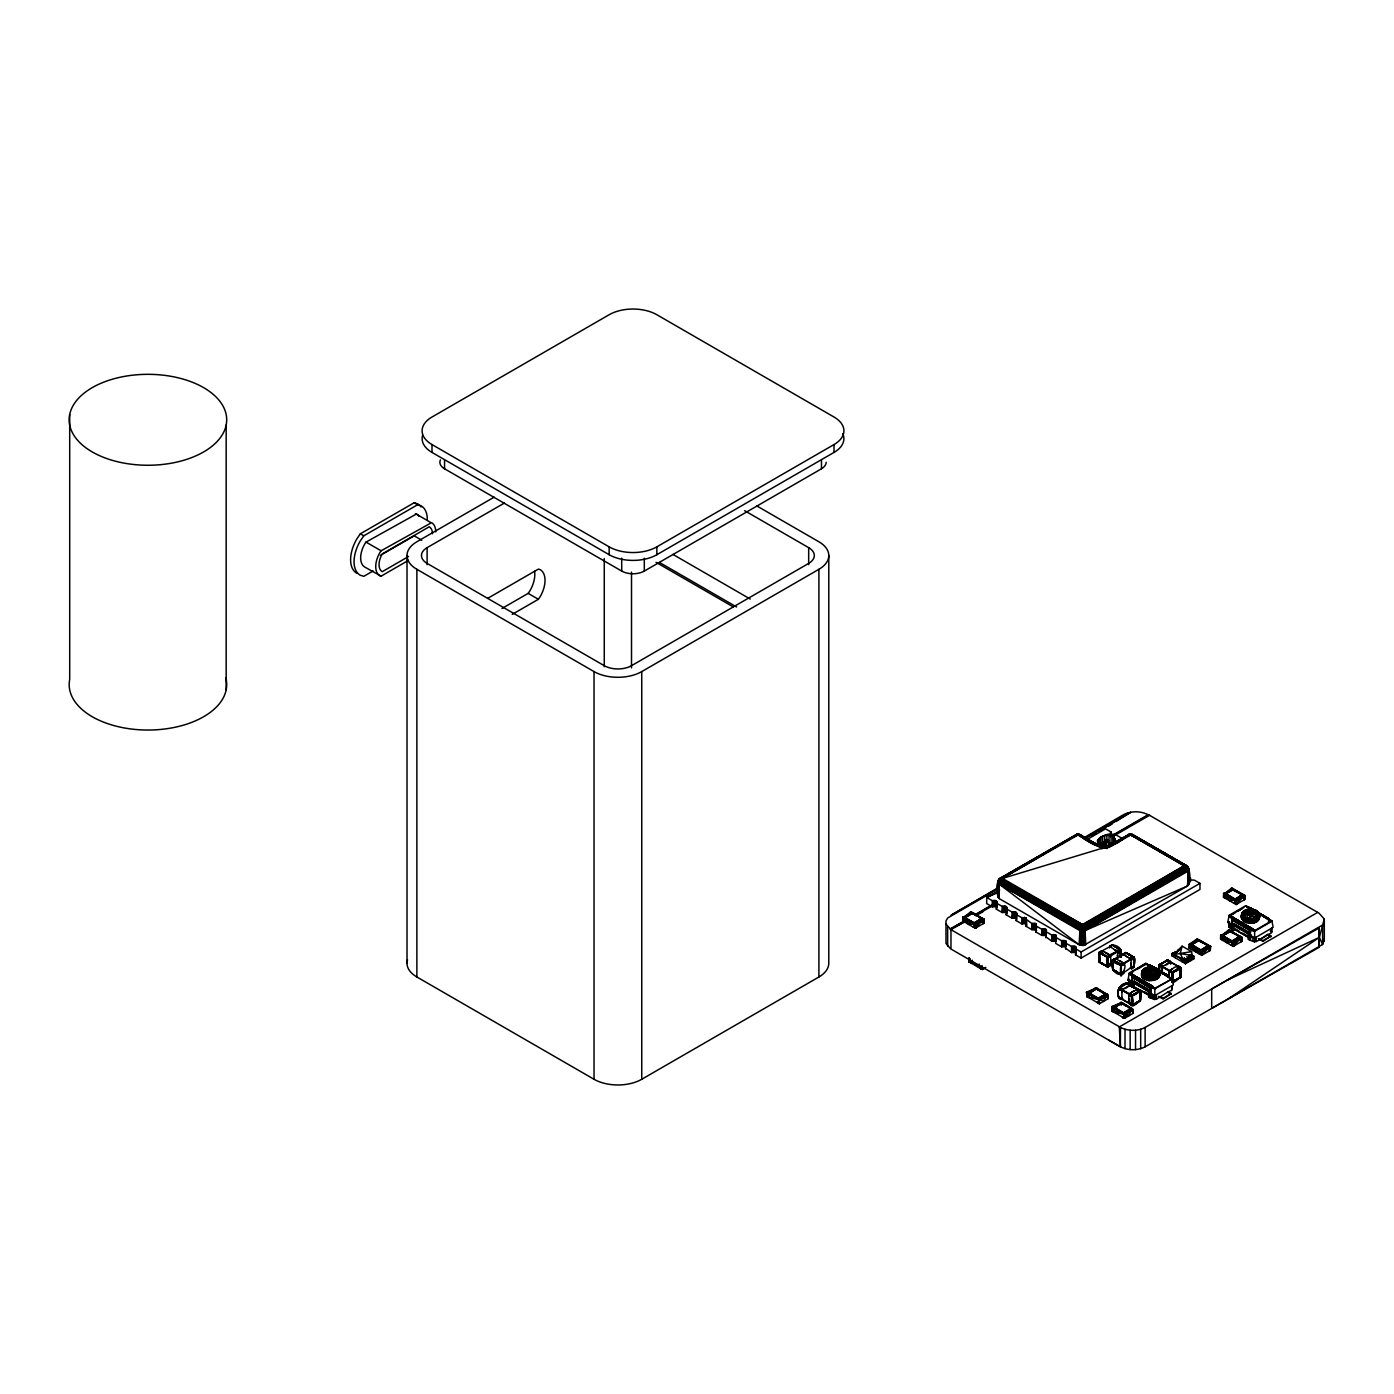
<?xml version="1.0" encoding="UTF-8"?>
<svg xmlns="http://www.w3.org/2000/svg" width="1394" height="1394" viewBox="0 0 1394 1394"><rect width="100%" height="100%" fill="white"/><g stroke="black" fill="none" stroke-linecap="round" stroke-linejoin="round"><path stroke-width="1.5" d="M969.37 957.905L969.3 961.79L971.862 963.428C968.464 961.459 968.342 961.146 971.862 963.446C974.807 959.996 966.774 965.572 969.37 958.236C964.369 961.93 991.43 973.57 979.581 967.819L979.18 964.021L979.285 965.293M982.038 965.519L982.125 969.388L985.663 967.541L982.178 969.388L979.355 966.669L982.265 969.405L979.477 966.6M999.237 898.607L997.93 881.496L1000.212 879.109L1108.317 846.385L1129.785 834.222L1185.196 865.622L1187.897 870.152L1188.629 884.824C1186.642 879.823 1193.02 865.326 1184.116 865.831L1130.081 834.448L1108.282 846.855L1104.187 847.203L1100.72 846.541L1078.085 834.1L1000.212 879.109L1081.117 926.174L1082.424 928.77L1083.643 945.446L1187.427 886.026C1190.824 881.06 1190.755 870.901 1186.852 865.866L1132.503 834.483L1128.809 834.466L1105.39 847.482L1101.155 846.994L1079.67 834.483L1076.743 834.239L999.149 879.022L998.017 897.405C999.846 892.857 993.434 877.837 1002.53 878.412L1082.424 924.536L1083.486 926.226L1083.643 945.446L1079.13 944.731L999.237 898.607C995.769 893.868 996.24 883.256 999.777 878.464L1077.353 834.152L1103.02 847.482L1107.324 846.942L1124.331 837.62M1110.635 964.021L1107.638 966.774L1099.396 962.034L1099.343 952.363L1102.009 951.109L1099.413 952.259L1099.396 961.999L1107.725 966.722L1110.408 965.171L1107.638 966.756L1099.448 962.087L1107.446 966.687L1110.408 965.171L1110.513 963.951L1107.725 966.739L1110.321 965.31L1107.498 966.739L1099.396 961.999L1099.291 952.503L1102.062 951.823L1101.852 950.83L1099.308 952.572L1103.212 951.144L1099.291 952.503L1107.568 957.329L1110.286 955.726L1102.096 950.778L1099.308 952.572L1099.396 962.034L1107.638 966.774L1110.408 965.171L1110.844 960.135L1110.948 961.442M1099.343 952.363L1099.465 961.999L1107.725 966.722L1099.396 962.034L1099.291 952.503L1107.812 956.929L1107.725 966.722L1107.516 957.051L1099.43 952.329L1109.972 946.613L1115.549 950.238L1114.381 949.697M1123.93 971.688L1120.915 974.476L1112.813 969.771L1112.83 959.996L1115.514 958.514L1123.721 963.463L1134.036 957.399L1133.914 967.192L1133.967 957.329L1125.864 952.642L1123.094 954.054L1122.884 955.43L1125.864 952.642L1134.036 957.486L1123.756 963.742C1129.053 966.634 1114.799 985.244 1124.244 970.468M1122.065 999.132C1111.785 997.337 1122.466 977.455 1130.133 984.966C1132.451 983.99 1117.692 993.504 1129.889 984.791C1130.499 981.254 1113.231 985.227 1119.121 997.877C1121.142 999.167 1123.669 999.69 1121.734 998.94C1123.024 994.532 1120.027 1001.031 1122.919 998.818M1119.155 997.912C1114.137 991.465 1123.547 979.424 1129.959 984.861M1120.671 957.347L1120.619 949.663L1120.671 957.295L1120.619 949.663L1120.671 957.225L1120.689 949.837L1112.412 944.888L1120.549 949.593L1120.619 957.086L1120.671 949.767L1118.093 951.144L1117.727 953.879L1117.918 951.231L1116.768 950.725L1120.671 949.906L1120.671 957.208L1120.619 949.959L1107.951 957.382L1099.361 952.451L1107.707 956.964L1118.04 951.161L1117.918 952.572L1120.549 950.046L1118.127 951.44M1121.943 997.215L1121.856 989.635L1129.68 993.922L1131.039 992.563L1129.262 994.358L1131.963 995.682L1140.275 991.012L1140.327 1000.474L1140.257 990.751L1140.257 1000.526L1140.379 990.925L1136.476 989.635L1140.17 990.716L1140.379 1000.369L1132.137 1005.248L1132.085 995.438L1140.205 990.698L1140.397 1000.3L1140.205 990.698L1137.591 989.27L1131.98 992.04L1134.089 990.82M1133.67 988.294L1134.298 981.115L1134.298 984.129L1129.767 980.487L1129.105 984.687L1140.205 990.698L1131.998 995.264L1129.523 993.905L1129.035 995.264C1137.086 999.167 1143.533 980.243 1140.257 1000.543C1123.982 1014.78 1138.41 996.937 1129.523 993.905L1130.203 993.26L1131.998 995.264L1132.137 1005.248L1140.257 1000.543L1140.379 990.925M1170.193 961.529L1167.458 960.152L1159.372 964.84L1163.171 965.833L1161.986 966.617L1169.601 971.252L1169.113 973.117L1169.775 970.677L1174.34 967.436L1177.843 966.025L1180.37 967.419L1180.579 977.194L1180.561 967.575L1170.089 961.79L1170.472 962.94L1167.597 960.117L1159.303 964.944L1159.494 976.096L1156.933 979.268L1148.36 980.592L1142.087 976.967L1141.913 971.635L1145.432 968.116L1150.364 967.07L1156.271 968.29L1159.303 971.339L1159.494 976.096L1159.372 964.84L1167.562 960.117L1170.333 961.633L1170.664 964.247M1162.195 966.321L1172.267 972.019L1172.371 981.881L1172.528 972.629L1169.636 970.956L1172.11 972.298L1172.058 981.968L1180.579 977.229L1180.648 967.75L1176.728 966.547L1178.035 966.042L1180.579 967.575L1180.579 977.229L1180.509 967.541L1180.509 977.299L1171.918 981.794L1172.023 972.402L1180.178 967.453L1172.145 972.594L1172.337 982.003L1180.579 977.142L1172.302 982.003L1171.988 972.646L1169.531 971.13L1172.528 972.629L1180.579 967.976L1171.988 972.646L1169.305 972.019L1169.531 971.13C1179.498 972.681 1164.06 991.639 1180.631 976.985M1113.231 835.372L1148.778 814.863L1318.933 913.105L1324.3 919.029L1322.627 925.111L1322.627 944.47L1145.119 1046.824C1137.521 1050.71 1128.077 1050.675 1120.48 1046.772L1119.277 1026.96C1127.223 1031.072 1137.086 1031.647 1145.119 1027.448L1322.749 924.902L1319.334 937.413L1319.16 947.31L1211.682 1008.385L1211.682 989.026L1319.16 927.934L1319.334 937.413L1322.627 944.47L1324.3 938.406M973.221 963.132L969.37 961.93L969.335 957.992L969.492 962.087L973.221 962.975M1188.385 874.439L1188.559 868.201L1186.05 865.569L1131.945 834.326L1108.91 847.325L1104.083 847.413L1100.162 846.385L1079.13 834.326L1001.45 878.847L1082.005 925.337L1081.221 945.446L1079.897 929.571L1082.424 924.536L1184.116 865.831L1186.852 865.866L1131.945 834.326L1128.809 834.466C1107.063 851.56 1099.901 850.323 1077.545 834.431L1000.212 879.109L998.679 883.726L998.487 898.05L998.087 882.175L1000.404 878.29L997.93 881.496M1107.934 966.617L1107.794 957.329L1099.308 952.433L1099.343 961.93L1107.725 966.739M1113.179 969.858L1112.726 960.187L1116.629 958.898L1112.708 960.257L1112.726 969.614L1120.968 974.493L1123.738 973.064L1120.863 974.441L1112.778 969.666L1121.246 974.493L1121.351 965.014L1123.825 963.62L1122.902 962.522C1119.312 964.526 1119.556 979.564 1124.052 971.775M1128.966 957.974L1130.186 958.323C1139.839 953.026 1132.538 971.357 1131.301 968.603L1134.089 966.809L1133.967 957.364L1125.864 952.642L1123.094 954.054L1123.912 954.855L1125.864 952.642L1134.089 957.504L1131.248 958.898L1125.69 956.075L1127.798 957.295M1200.042 950.586L1208.633 945.324L1199.398 940.305L1190.807 945.254L1199.398 939.922L1208.633 945.324L1200.042 950.586L1190.807 945.254M1231.494 941.63L1240.085 936.367L1231.494 941.63L1222.259 935.984L1231.494 941.107M1233.359 930.617L1234.004 923.438L1234.004 926.452L1232.104 925.755L1233.638 930.46L1232.087 929.571L1231.808 916.799L1231.704 929.659L1233.638 930.46L1233.638 926.661L1231.808 925.947L1231.704 929.659L1228.898 927.062L1229.56 922.863L1228.898 927.062M1234.439 899.757L1243.012 894.495L1234.439 899.757L1225.187 894.112L1234.439 899.217M1104.536 845.775C1102.044 842.307 1107.01 837.01 1109.171 841.331L1109.188 846.263L1109.171 841.331C1107.394 837.829 1102.34 841.244 1104.588 844.886M1128.879 999.864L1128.844 998.627L1129.279 1003.697L1131.911 1005.248L1140.257 1000.491L1131.963 1005.266L1132.259 995.752L1140.327 991.221M1133.636 981.498L1148.639 990.158L1148.656 996.954L1150.486 997.686L1150.764 993.626M1232.174 917.095L1232.54 918.489L1232.174 917.095L1250.749 928.77L1249.965 930.112L1231.826 919.552L1232.104 918.559L1250.679 928.979L1250.279 935.479L1254.617 938.11L1273.123 927.306L1272.008 921.207L1254.617 931.244L1232.313 917.374L1232.139 918.507L1232.069 917.008L1252.596 928.805L1254.617 931.244L1254.617 941.908L1255.28 937.726M1259.305 914.987C1261.64 929.153 1232.732 922.863 1243.709 911.38C1249.216 907.233 1261.675 909.602 1259.287 918.472C1261.465 908.836 1246.358 906.536 1241.949 913.401L1241.618 917.583C1239.58 906.71 1261.448 906.692 1259.287 917.583C1260.838 908.348 1245.888 907.285 1241.949 913.401M1143.916 968.987L1142.087 974.319L1142.156 971.026C1147.854 965.188 1139.246 972.35 1141.825 976.096L1144.387 972.019C1143.219 964.718 1156.497 966.112 1158.954 970.904C1159.703 976.811 1151.008 977.699 1146.826 976.375C1131.562 968.743 1162.701 961.058 1159.494 975.208L1159.198 971.113L1157.02 968.725M1155.487 995.333L1154.824 999.533L1154.824 988.851L1151.217 986.708L1150.486 993.086L1154.824 995.595L1173.33 984.913L1172.215 978.815L1145.868 963.359L1129.367 972.89L1155.452 988.712L1129.367 972.89M1170.141 961.546L1169.444 962.209L1167.632 960.205L1159.32 965.014L1167.649 960.135L1170.141 961.546C1157.944 969.3 1175.491 961.86 1167.649 960.135L1159.407 964.805L1159.285 972.454L1159.303 964.944L1167.458 960.152L1159.268 965.014L1159.25 972.524L1159.338 964.927L1163.171 965.833C1160.853 965.24 1162.474 969.527 1161.986 966.617M1241.618 918.472C1238.987 899.74 1274.464 915.161 1250.749 919.273C1247.456 919.639 1240.486 917.409 1242.49 913.244C1243.709 906.658 1268.976 912.565 1249.076 909.777L1248.153 913.087L1241.88 916.712L1242.437 912.6L1241.88 916.712M1243.709 911.38L1244.18 914.412L1244.65 910.944M1252.474 915.788L1252.492 912.774L1258.102 916.015M1109.136 845.478L1109.171 841.331L1107.167 840.181M1123.825 972.925C1122.013 971.461 1124.993 974.598 1121.037 974.476C1113.022 975.242 1107.568 961.668 1115.322 958.549L1116.629 959.055M1254.617 941.908L1250.122 940.305C1251.498 939.016 1247.369 927.324 1251.69 929.519L1251.342 930.321L1232.279 917.304L1255.245 931.087L1229.159 915.266L1251.934 929.275L1232.191 917.461M1107.446 957.155L1107.672 966.634L1107.428 957.382L1099.413 952.52L1107.516 957.051L1110.408 955.866L1107.934 957.26L1099.43 952.329L1107.934 957.26L1110.635 956.772L1109.485 954.768C1104.414 957.033 1107.986 972.437 1108.631 963.829M1123.599 972.838L1121.055 974.511L1112.813 969.771L1112.708 960.257L1120.846 965.031L1121.055 974.511L1131.196 967.488L1134.089 966.948L1134.019 957.504L1125.672 952.625L1112.848 960.083L1112.813 969.736L1120.968 974.493L1120.985 964.7L1133.967 957.364L1125.69 952.625L1134.019 957.504L1131.336 960.327L1131.51 958.88L1130.186 958.48L1131.545 959.177L1134.036 957.713L1134.036 966.652M1036.544 930.251L1031.909 929.676L1025.967 926.243L1026.176 917.984L1022.011 917.862L1016.069 914.429L1016.278 912.251L1012.114 912.146L1006.154 908.714L1006.363 906.536L1002.199 906.431L996.257 902.998L996.466 900.82L992.301 900.698L986.691 897.457L986.691 903.573L992.301 906.814L996.048 906.675L997.076 907.773L996.257 909.097L1002.199 912.53L1005.945 912.408L1006.973 913.924L1006.154 914.812L1012.114 918.245L1015.86 918.123L1016.888 919.221L1016.069 920.528L1022.011 923.961L1024.433 923.49L1026.803 924.936M1132.294 987.196L1132.764 983.275L1132.764 987.091M1233.341 926.836L1231.808 925.947L1232.47 924.797L1227.783 922.479L1228.898 916.381L1251.673 930.268L1232.209 917.844M1268.453 921.295L1269.098 919.064L1250.627 907.982L1250.244 908.905L1261.134 915.178L1250.279 909.045L1250.174 907.773L1272.008 921.207L1245.678 905.734L1229.159 915.266M1058.499 845.269L1073.415 836.627L999.149 879.022L998.087 880.799L997.86 896.708L998.766 879.806L1054.753 847.43M1169.235 973.047C1169.322 977.002 1167.58 978.152 1172.215 978.815L1154.824 988.851L1152.28 986.203L1132.015 974.406L1129.105 974.005L1127.99 980.104L1132.66 982.421M1104.64 845.914L1104.71 841L1106.836 839.78L1108.788 840.721L1109.136 845.949M1104.64 846.175L1104.867 840.791L1105.459 845.757M1104.78 845.304L1104.71 842.028L1106.017 841.122L1109.014 842.011L1108.944 845.304L1109.171 841.331L1105.041 841.314L1106.836 839.658L1108.108 839.972L1108.509 842.446L1105.982 842.743L1104.553 841.523M1172.215 978.815L1146.06 964.212L1136.877 969.51M1143.882 969.231L1142.853 973.204L1149.841 977.246L1156.846 975.783L1159.477 971.966L1159.233 974.319L1157.996 969.579C1153.988 966.512 1142.644 965.415 1143.394 972.716L1143.324 969.492M1257.022 911.258L1259.026 916.712L1259.27 914.359L1257.98 917.165L1254.914 918.942L1245.539 918.785C1242.002 914.603 1241.27 909.968 1241.88 919.36L1242.49 913.244M998.679 883.726L1079.88 930.652L1079.13 944.731L998.679 883.726L1079.897 929.571L1085.107 930.53L1187.427 886.026L1188.716 868.88L1187.461 866.388L1131.039 834.152L1187.461 866.388L1187.305 867.434L1083.277 927.498L1080.577 927.254L999.812 880.555L1000.596 879.649L1083.486 926.226L1085.107 930.53L1084.759 945.167L1083.643 930.164L1082.424 928.77L998.087 882.175M1145.432 968.116L1143.672 969.318L1144.387 972.019L1148.36 970.694L1149.283 967.401L1151.479 967.192L1157.229 968.882L1158.553 970.119L1157.926 972.716L1151.427 970.538L1151.444 967.087L1143.132 969.649M1257.789 911.972L1257.719 915.091L1251.237 912.931L1251.307 909.742L1253.624 909.899M1110.408 836.069L1111.157 832.079L1105.547 828.838L1086.971 839.571M1152.96 967.279L1169.322 976.88L1149.248 965.153L1169.008 977.455L1148.883 965.031L1169.287 976.619L1169.235 977.891L1169.096 975.382M1250.627 936.054L1248.989 935.095L1248.989 932.098L1250.122 940.305L1248.362 939.277L1250.627 935.287L1250.279 940.079L1248.362 939.277L1248.327 932.481L1233.341 923.821M1104.571 846.175L1104.71 841L1106.836 839.658L1105.233 842.464M1248.832 907.477L1272.008 921.207L1245.678 905.734M1163.049 973.726C1158.309 968.952 1158.065 974.336 1158.693 977.821C1160.087 970.66 1146.129 974.842 1148.36 980.592C1149.667 976.131 1143.934 973.726 1145.572 979.843L1144.944 975.208L1143.394 978.588L1141.843 972.942L1143.167 970.032L1142.627 973.482L1142.522 970.416M1133.217 971.635L1129.105 974.005L1132.451 974.842L1132.747 976.114L1154.824 988.851L1152.803 986.412L1132.015 974.406L1131.893 987.283L1131.893 983.467L1129.105 980.871M1117.448 956.319L1117.483 955.082L1117.727 958.724M1131.144 966.478C1129.367 957.748 1133.496 969.945 1130.186 968.081M1151.479 986.743L1129.105 974.005L1132.451 974.842L1152.036 986.847L1132.364 974.702L1151.531 986.551M982.875 918.524L983.171 919.726L975.277 928.247L974.946 923.089L963.359 917.182L962.731 920.998L975.277 928.247L983.85 923.281L984.181 919.291L971.095 913.07L963.359 917.182L965.031 922.34L963.724 917.374L970.973 911.659L972.298 912.425L971.095 913.07M1128.704 998.696C1129.018 985.384 1137.295 1010.406 1129.558 1003.593C1132.033 1005.928 1136.598 1003.889 1140.135 1000.491C1137.26 1003.802 1128.931 1007.932 1128.861 1001.206M1209.295 945.637L1209.609 946.84L1201.698 955.36L1201.367 950.203L1190.807 944.104L1189.779 944.296L1189.152 948.112L1201.698 955.36L1210.288 950.394L1210.619 946.404L1199.38 941.159M1240.747 936.681L1241.061 937.883L1233.15 946.404L1232.819 941.246L1221.231 935.339L1220.604 939.155L1233.15 946.404L1241.74 941.438L1242.071 937.448L1228.985 931.227L1221.231 935.339L1222.921 940.497L1221.597 935.531L1228.863 929.815L1230.17 930.582L1228.985 931.227M1243.675 894.791L1243.988 895.994L1236.077 904.514L1235.746 899.374L1225.187 893.275L1224.159 893.467L1223.531 897.283L1236.077 904.514L1244.668 899.566L1244.999 895.558L1233.76 890.33M999.341 879.022L999.184 881.566L1080.158 928.421L1081.274 930.181L1082.424 945.533L1082.458 930.268L1080.577 927.254L999.184 881.566L998.487 880.311L999.777 878.464M1026.629 919.587L1031.909 923.577L1036.091 923.699L1035.881 925.86L1041.823 929.293L1045.988 929.415L1046.092 935.583L1041.823 935.391L1035.881 931.976L1036.456 927.411M1123.721 963.655C1123.146 967.558 1106.836 959.821 1115.479 959.56C1106.749 959.49 1122.17 964.683 1124.052 964.526C1120.288 967.122 1107.498 959.839 1115.653 958.724M1024.433 923.49L1024.642 917.391L1022.987 923.577L1022.83 917.513L1022.011 923.961L1022.011 917.862M1131.336 960.327L1131.37 959.107M1251.324 930.268L1251.22 929.38M1125.306 988.032L1121.612 989.566L1122.083 992.301M1249.843 929.223L1250.488 928.177M1159.233 976.967L1159.076 972.751L1159.233 976.967L1159.407 973.256L1153.483 976.253L1147.489 976.183L1146.914 980.296L1147.645 977.264L1144.944 975.208L1153.134 977.351L1158.797 974.476M1259.096 915.388L1257.946 916.05L1259.026 919.36L1258.869 915.126L1253.276 918.646L1244.093 917.635L1243.187 920.964C1243.065 913.384 1239.493 914.203 1244.598 918.681L1245.365 922.236C1243.692 914.203 1251.969 923.229 1255.889 918.873C1262.058 915.318 1255.489 915.318 1257.719 920.964L1257.231 916.834M1151.13 986.847L1154.824 988.851L1152.629 986.325L1132.015 974.406L1151.653 986.15L1132.276 974.615L1129.105 974.005M1157.996 969.579C1161.62 972.489 1155.574 974.441 1157.926 978.588L1158.275 975.051L1155.295 975.713L1154.406 980.296L1153.134 977.351L1142.853 973.204L1142.087 976.967L1142.366 973.082L1142.627 977.821L1142.488 970.625L1141.825 975.208L1141.808 972.298L1142.697 970.869M1249.982 907.721L1269.115 919.273L1246.288 906.344L1269.063 918.907L1250.749 908.121L1250.157 908.783L1250.749 908.121M1272.008 921.207L1248.676 907.424M972.193 962.4L982.125 969.388L985.541 967.541M1097.74 1001.676L1097.078 1002.443L1099.396 1003.767L1099.064 998.627L1087.529 992.476L1086.85 996.536L1089.812 997.477M1129.942 984.774C1122.135 978.745 1112.395 995.734 1121.612 999.324C1116.245 995.194 1121.334 1000.718 1121.891 998.243M1255.088 918.106L1255.541 922.236L1255.088 918.106L1258.085 917.444L1258.503 920.197C1260.524 915.231 1250.819 917.879 1252.753 922.985C1254.269 917.705 1243.535 916.59 1246.706 922.671L1247.281 918.559M1026.664 920.598L1026.42 924.292L1026.176 917.984L1025.775 923.839L1024.642 917.391M1251.829 919.587L1250.749 919.273L1249.686 923.142L1249.251 918.873M1056.077 941.055L1055.694 937.308L1055.694 943.407L1061.636 946.84L1065.399 946.718L1065.8 940.845L1061.636 940.741L1055.694 937.308L1055.903 935.13L1051.721 935.025L1045.779 931.593L1046.598 930.199M1146.147 975.748L1155.905 975.87L1155.748 979.843L1155.156 976.863L1151.496 976.532L1149.893 980.749L1149.893 976.88M984.181 919.291L974.946 923.089L974.72 926.243L972.96 926.905L984.181 919.291L982.596 922.95L983.85 923.281L983.85 919.482L971.635 912.809M1055.903 935.13L1056.129 941.455M1154.824 999.533L1150.329 997.912L1151.148 986.272L1132.538 975.19L1151.043 986.325M1150.207 966.269L1150.433 965.397L1168.834 976.061L1168.817 977.281L1168.956 976.061L1169.322 977.647M1210.619 946.404L1201.367 950.203L1201.158 953.357L1199.398 954.019L1210.619 946.404L1209.034 950.063L1210.288 950.394L1210.288 946.596C1205.13 943.947 1198.248 941.246 1197.411 938.772L1189.152 944.296L1189.152 948.112L1192.131 948.687M1242.071 937.448L1232.819 941.246L1232.592 944.4L1230.832 945.062L1242.071 937.448L1240.486 941.107M1235.746 899.374L1235.537 902.51L1233.777 903.19L1244.999 895.558L1235.101 899.757L1235.537 902.51L1235.101 899.757L1236.217 900.228L1243.988 895.994L1244.668 899.566L1244.668 895.75L1232.122 888.501M1144.387 972.019L1145.293 968.22L1146.304 967.767L1146.914 971.008L1147.262 967.488L1149.823 967.175M1258.869 915.126L1257.423 911.798C1255.524 910.108 1243.117 906.849 1246.706 913.384L1247.055 909.864M1251.516 928.526L1249.965 930.321L1231.895 919.238L1250.017 929.903L1250.679 928.979L1232.157 918.437L1254.617 931.244L1252.352 928.683L1231.808 916.799L1251.864 928.561L1250.209 929.345L1231.895 919.238M1109.467 947.693L1112.412 944.888L1120.619 949.75L1109.485 954.925M1118.093 951.144L1120.445 949.523L1112.098 944.905L1120.602 949.663L1118.127 951.3L1120.567 949.854M1122.884 955.43L1125.672 952.625L1134.036 957.399L1131.545 959.037L1133.967 957.8M1142.087 976.967L1142.156 971.845L1144.805 976.288L1144.387 979.268L1142.662 973.674M1112.185 945.01L1109.641 946.805L1112.255 944.871L1120.602 949.75L1112.307 944.888L1109.729 946.369L1110.495 947.101L1109.746 946.282L1112.255 944.871L1109.328 947.624L1112.342 944.905L1120.428 949.645M1252.213 930.634L1252.648 929.972M1178.087 951.318L1177.564 950.412L1180.439 948.756L1178.157 951.213M1132.329 982.613L1132.66 978.727M1149.301 967.14L1149.893 970.538L1151.427 970.538L1152.489 967.192L1150.399 967.349L1149.893 970.538L1148.36 970.694L1148.255 967.279L1147.157 967.75M1117.622 955.151L1117.605 953.792M1121.717 989.967L1129.349 994.48L1128.983 996.274M1131.039 962.905L1131.196 960.239M1110.861 835.372L1111.157 832.079L1111.07 843.701L1112.813 844.468L1112.813 836.853C1108.16 832.654 1093.245 837.446 1100.929 843.718C1105.564 847.9 1120.48 843.126 1112.813 836.853M1154.406 971.008L1153.674 967.645L1155.574 968.046L1154.406 971.008L1154.633 967.715L1152.594 967.453L1152.96 970.694L1153.622 967.471L1151.496 967.366M1190.093 881.113L1190.389 877.837L1190.18 879.997L1194.362 880.119L1199.973 883.36L1199.973 889.459L1081.117 958.079L1075.506 954.838L1075.698 946.561L1071.533 946.456L1065.591 943.024L1065.8 940.845M1254.495 910.282L1255.436 910.613L1254.199 913.384L1254.495 910.282L1253.415 909.846L1251.237 912.931L1248.153 913.087C1245.487 905.176 1261.831 911.101 1258.503 915.875L1258.799 913.105L1259.026 916.712M969.318 958.114L969.318 961.843L969.353 958.166L969.3 961.79L972.367 963.289M972.263 961.372L972.367 960.239M1162.213 973.988L1161.794 966.669L1159.268 965.153L1159.25 972.507L1159.268 965.014L1172.11 972.298L1180.579 967.663L1172.511 972.524M1143.394 978.588L1143.097 974.232L1146.635 977.002M1243.187 920.964L1242.315 914.412M1252.596 928.805L1250.906 928.909M1152.629 986.325L1132.015 974.406M1232.523 918.21L1254.617 931.244L1252.248 928.648L1252.317 930.687M1243.117 911.885L1242.42 915.875L1242.333 912.809M1231.808 916.799L1251.951 929.066M1121.804 999.359C1111.419 995.281 1123.93 979.058 1129.889 984.791C1122.135 978.414 1112.499 996.1 1121.612 999.324C1111.715 995.699 1123.25 978.187 1129.715 985.105M1249.599 908.174L1268.575 918.541L1268.732 919.779L1249.529 907.633L1269.115 920.04M1137.661 989.688L1140.327 990.907L1132.259 995.752L1129.384 994.201L1132.224 995.647L1140.327 990.907L1132.189 995.525L1129.454 994.096L1132.085 995.438M1158.623 972.838L1158.884 970.503L1154.685 967.906M1259.026 919.36L1258.451 912.687M1268.801 919.831L1268.61 918.768M1168.921 976.985L1150.904 965.659L1150.311 966.373L1150.433 965.397L1150.311 966.373L1150.904 965.659L1168.991 976.079L1168.817 977.281M1142.522 972.036L1142.435 973.936M1250.191 909.724L1249.686 912.931C1247.107 908.418 1251.725 908.522 1251.237 912.931M1132.451 975.103L1151.653 986.15L1132.015 975.173M1131.736 995.891C1129.436 1017.916 1136.162 995.508 1129.349 994.48M1099.43 961.581L1099.308 952.572M1122.902 972.437L1121.09 974.423L1112.813 969.771L1112.795 960.187L1115.479 958.758L1112.778 960.187L1121.212 965.084L1123.825 963.62L1124.052 964.526M1132.782 976.48L1132.015 977.229L1150.172 987.945L1132.12 976.758L1132.468 975.713L1150.66 986.621L1132.486 975.661L1154.824 988.851L1132.486 975.661M1112.848 969.335L1121.142 974.476L1121.124 964.7L1112.952 960.03L1115.775 958.741M1180.422 977.333L1171.918 981.794M1186.782 956.702L1188.402 958.079L1187.984 960.675L1185.458 963.672L1183.68 960.396L1185.458 963.672L1189.065 960.239L1189.483 957.835L1193.856 956.476L1193.856 958.828L1185.458 963.672L1172.04 955.936L1172.04 953.601L1177.146 952.119M1231.86 919.413L1249.965 930.112L1231.808 919.848M1131.301 968.603L1134.089 966.809L1131.144 968.412M1075.558 834.884L1076.586 835.459L1075.297 835.546L1077.353 834.152M1121.142 1004.726L1121.578 1002.478L1121.142 1004.726L1121.578 1002.478L1112.673 1006.991L1111.994 1011.051L1118.145 1013.455M1156.096 976.497L1156.933 979.268L1157.647 975.608L1155.905 975.87M1255.889 918.873L1256.726 921.661L1257.44 917.984L1255.698 918.245M1122.745 955.36L1125.725 952.642L1133.862 957.277M1187.793 961.546L1188.211 958.236L1193.856 956.476L1190.493 954.559L1193.856 956.476L1188.402 958.079L1187.793 961.546L1188.455 958.096L1189.065 960.239L1193.856 958.828C1189.64 956.075 1186.642 965.153 1188.176 959.664L1185.458 961.337L1185.458 963.672L1180.16 953.583L1182.129 946.16L1191.591 951.614L1192.166 955.5L1183.767 960.344M1106.853 848.615L1107.76 846.524L1108.91 847.325L1129.576 834.239C1107.341 851.595 1100.772 850.81 1078.242 834.396L1076.743 834.239M1172.302 982.003L1180.509 977.281M963.724 920.127L964.369 916.991L975.417 923.961L975.939 927.864L973.622 926.522L975.939 927.864M1192.131 949.07L1190.145 947.24L1190.807 944.104L1201.837 951.074L1202.36 954.977L1193.717 949.593M1234.439 902.807L1236.739 904.131L1236.217 900.228L1225.187 893.275L1223.531 893.467L1223.531 897.283L1226.511 898.224L1224.524 896.394L1225.187 893.275L1231.791 887.943L1233.115 888.692M1221.597 938.284L1222.259 935.147L1233.289 942.117L1233.812 946.021L1231.494 944.679L1233.812 946.021M972.071 962.47L969.422 962.034L969.422 958.27M1252.945 919.744L1254.199 922.671L1254.948 919.238L1251.289 918.907M1125.829 952.747L1123.059 954.541L1125.969 952.851M1097.531 840.286C1120.689 819.254 1120.689 861.3 1097.531 840.286L1097.531 846.001M1084.271 927.202L1186.259 866.963L1130.639 834.936M1112.987 969.754L1121.09 974.423L1120.985 965.084L1123.581 963.167L1121.09 964.526L1113.039 959.943L1120.985 965.084L1121.334 974.441M1168.799 976.863L1149.928 965.275L1149.336 965.99M1244.18 914.412C1243.082 908.714 1253.154 907.808 1242.925 912.024M1177.878 967.07L1178.104 966.181C1185.092 967.506 1172.075 974.58 1169.705 970.851M1159.076 972.751L1159.32 965.014L1162.056 966.216L1159.721 964.787M1148.517 965.641L1146.495 963.968L1148.761 964.996M1256.325 910.996L1255.541 913.837L1255.436 910.613L1256.726 914.412L1257.109 911.449L1257.719 915.091L1252.108 911.868M1149.701 966.059L1169.148 976.236L1150.956 965.746L1150.416 966.46L1150.904 965.659M1180.561 967.575L1178.035 966.042L1180.526 967.506L1172.162 972.193M1249.338 908.017L1269.115 919.273L1248.989 907.511M1232.348 918.681L1250.557 929.606M1252.892 940.915L1252.892 937.099L1249.965 936.419L1250.279 935.479M1250.958 929.92L1250.854 928.7M1137.487 990.385L1137.835 989.409L1140.309 990.925L1137.591 989.27L1140.065 990.698L1132.05 995.56L1132.242 1005.161L1129.035 1002.513L1131.771 1005.161C1125.097 1000.561 1135.761 1007.479 1129.541 1003.819L1132.015 1005.231M1177.756 967.14L1178.104 966.181L1180.561 967.68L1172.441 972.298M1146.914 971.008L1148.186 967.541M1246.706 913.384L1247.978 909.916M985.488 967.506L982.265 969.405L979.686 967.593M1119.068 997.407L1121.543 999.202C1116.803 999.167 1116.733 984.094 1121.543 989.914C1113.98 991.169 1125.742 979.86 1129.889 984.791M1162.021 966.495L1159.303 964.944L1167.51 960.257M1150.852 986.464L1150.224 987.527L1132.067 976.933M1097.74 1002.059L1098.071 1003.401L1099.064 998.627M1128.513 1012.811L1124.871 1014.292L1123.564 1013.543L1124.54 1014.484L1123.233 1017.916L1124.54 1018.3L1133.13 1013.351L1133.13 1009.535L1131.475 1008.96L1124.871 1014.292L1123.233 1017.916L1122.24 1016.958L1124.54 1018.3L1124.226 1013.159L1113.649 1007.06L1112.673 1006.991L1111.994 1011.051L1111.663 1006.677L1120.915 1002.861L1131.475 1008.96L1133.13 1013.351M1168.869 976.044L1149.248 965.153L1169.043 976.671M1107.76 846.524L1104.728 848.336L1129.785 834.222L1129.419 835.459L1128.112 835.546L1128.809 834.466M1242.124 916.555L1242.664 915.579L1241.88 919.36M1131.893 995.821L1119.068 988.259L1121.56 989.67M1169.688 970.921L1172.232 968.795M1098.071 1003.401L1099.727 999.777L1106.975 994.061L1107.969 995.002L1107.969 998.818L1099.396 1003.767L1086.85 996.536L1086.518 992.145L1096.416 987.945L1087.529 992.476L1086.85 996.536L1086.85 992.72L1088.487 992.528L1103.351 1001.484L1106.975 994.427L1095.283 988.241L1096.416 987.945M1250.157 908.783L1250.54 907.93L1246.288 906.344L1248.31 907.267M1110.408 965.171L1109.485 964.543L1113.37 963.184L1107.951 966.512L1107.794 957.329L1110.129 955.604M1250.906 929.293L1254.617 931.244M1259.165 914.133L1258.416 915.213M1119.086 988.451L1124.139 988.729M1161.812 966.443L1159.303 964.944L1162.021 967.819M1244.842 918.071L1244.18 921.661L1242.228 916.311M1108.735 841.314L1106.592 839.728L1104.71 841M1142.156 971.026L1143.167 970.032M1167.754 960.257L1177.913 966.443M1149.597 965.223L1168.799 976.358M1150.486 997.686L1155.487 999.149M1250.279 940.079L1250.627 935.287L1232.47 924.797M1169.287 976.619L1150.416 966.46M421.058 506.946A29.553 17.059 -60 0 0 417.73 503.861L414.14 502.764L360.349 533.797L356.707 539.147A29.483 17.024 -60 0 0 356.707 573.195M427.313 519.387A29.553 17.059 -60 0 0 421.197 505.865L417.59 504.75L363.817 535.801L360.157 541.133A29.483 17.024 -60 0 0 360.157 575.182L363.817 576.314L373.087 570.965M418.792 516.059A20.213 11.675 -60 0 0 416.527 513.95L366.03 542.092L364.827 543.834A20.143 11.622 -60 0 0 364.827 567.097L381.102 576.158L408.512 560.336M435.764 531.898A20.213 11.675 -60 0 0 431.582 522.645L381.102 550.787L379.9 552.529A20.143 11.622 -60 0 0 379.9 575.792L381.102 576.158M501.945 608.516L528.169 593.374L529.981 590.725A23.367 13.487 -60 0 0 534.564 571.279M512.173 614.405L538.38 599.281L540.192 596.632A23.367 13.487 -60 0 0 540.192 569.658L538.38 569.101L487.83 598.27M1119.068 997.686L1121.769 998.313M1250.557 936.001L1248.623 935.304L1248.623 939.12M998.017 896.011L998.087 880.799M1096.172 844.694L1102.619 848.022L1106.209 846.977M1172.04 955.936L1174.915 951.945L1177.268 952.119M1250.627 915.074L1252.492 912.774L1252.178 915.945M1132.73 976.689L1150.974 987.057L1132.468 975.713M1250.958 908.783L1269.045 918.838L1250.069 907.738M1106.418 846.001L1105.982 842.743L1108.788 840.721L1107.568 839.815M968.551 914.481L970.973 911.659M1228.166 892.16L1231.791 887.943M1194.989 941.595L1197.411 938.772M1226.441 932.638L1228.863 929.815M964.509 917.688L973.622 923.473L982.212 918.21L973.622 923.473M1113.649 1007.897L1122.24 1002.861L1131.475 1008.28L1122.902 1013.543L1113.649 1007.897L1122.902 1013.229L1131.353 1008.123M965.694 921.957L962.731 920.998L962.731 917.182L964.369 916.991M1120.584 1002.286L1132.137 1008.96L1128.513 1016.017L1113.649 1007.06L1111.994 1007.252L1111.994 1011.051L1124.54 1018.3L1124.54 1014.484M1223.531 893.467L1225.187 893.275M1189.152 944.296L1190.807 944.104M1223.566 940.114L1220.604 939.155L1220.604 935.339L1222.259 935.147M1150.486 966.652L1151.095 965.972L1169.148 976.236L1151.148 966.216M1110.495 946.944C1111.663 941.194 1126.439 950.534 1117.622 951.022M1182.129 946.16L1173.731 954.541L1191.591 951.614M1250.854 908.296L1250.244 908.905L1261.169 915.266M1142.191 972.472L1142.017 973.57M982.178 969.388L979.825 967.976L980.505 967.331M1000.596 879.649L1001.45 878.847L1082.424 924.536M1250.47 928.996L1250.906 929.659M1131.893 995.438L1139.926 990.681M1085.734 944.731L1085.107 930.53L1187.897 870.152L1188.036 868.34L1186.259 866.963L1082.145 926.383L999.254 879.771M1137.835 989.322L1136.476 989.635M1142.244 971.235L1142.087 974.319M1109.014 842.011L1105.843 839.902L1106.871 842.847M1051.721 935.025L1051.721 941.124L1052.557 934.677L1052.697 940.741L1054.003 934.538L1054.143 940.654L1055.101 934.764L1055.485 940.985L1051.721 941.124L1046.371 937.204M1075.506 954.838L1076.325 953.531L1075.279 952.433L1071.533 952.555L1066.183 948.652M1250.279 909.045L1269.045 918.838M1132.677 976.933L1150.172 987.945M1127.676 1014.623L1123.233 1017.916L1122.902 1016.592M1131.039 992.72L1131.98 991.883M1159.163 973.883L1157.996 974.476M1258.956 916.276L1257.789 916.869M1121.856 989.635L1122.919 989.217M1227.609 999.341L1319.334 937.413L1227.609 979.965M1244.197 911.206L1246.009 910.247M1075.297 835.546L1076.76 834.588M1128.112 835.546L1129.593 834.588L1128.391 834.884M1110.147 955.43L1107.864 957.033M1092.216 835.825L1095.876 833.507M1099.552 831.19L1128.896 812.65L1083.992 838.543M1120.358 949.541L1117.918 950.987L1115.549 950.081M1131.336 958.724L1133.775 957.295L1131.039 958.776M1108.735 826.119L1112.395 823.802M1116.071 821.502L1130.743 812.301L1085.909 838.195M1099.744 952.189L1103.212 951.3M1113.179 959.943L1115.339 958.619M1086.85 996.536L1099.605 1000.073L1107.341 995.403L1095.283 988.241L1107.341 995.403L1107.969 998.818M1083.486 926.226L1185.301 866.197L1082.005 925.337M1082.981 925.285L1184.116 865.831M1146.495 969.422L1151.148 972.507M1002.53 878.412L1077.545 834.431L1101.312 847.9L1108.91 847.325M997.982 887.856L951.144 915.161L997.93 888.187M1084.184 837.62L1123.529 814.688C1131.126 810.803 1140.553 810.838 1148.151 814.741L1112.325 835.424M380.335 555.404L414.227 535.836L421.755 540.192M494.156 497.153L416.876 541.778A33.735 19.464 0 0 0 416.876 569.31L416.876 976.985L594.036 1079.27A33.735 19.464 0 0 0 641.745 1079.27L818.905 976.985A33.735 19.464 0 0 0 828.785 963.202L828.785 555.544M408.581 556.485L382.235 571.697A15.404 8.904 -60 0 1 382.235 553.923L429.282 526.758L430.973 528.343A15.508 8.956 -60 0 1 432.454 533.815M427.104 564.692L427.104 547.668L504.384 503.06M432.001 444.564L609.161 546.849A33.735 19.464 0 0 0 656.853 546.849L834.013 444.564A33.735 19.464 0 0 0 834.013 417.015L656.853 314.73A33.735 19.464 0 0 0 609.161 314.73L432.001 417.015A33.735 19.464 0 0 0 432.001 444.564L432.001 452.423L609.161 554.707A33.735 19.464 0 0 0 656.853 554.707L834.013 452.423A33.735 19.464 0 0 0 842.743 433.621M440.417 459.881A15.979 9.218 0 0 0 444.547 468.785L621.707 571.07A15.979 9.218 0 0 0 644.307 571.07L821.467 468.785A15.979 9.218 0 0 0 826.154 462.268M416.876 569.31L594.036 671.594A33.735 19.464 0 0 0 641.745 671.594L818.905 569.31A33.735 19.464 0 0 0 818.905 541.778L756.698 505.865M998.104 888.884L947.659 918.001L945.986 920.964L945.986 943.442L950.447 948.617M998.121 892.265L986.691 897.457L999.69 889.964M972.96 912.809L964.369 917.844L973.622 923.176L982.212 918.21L972.96 912.809L982.212 918.524M964.369 918.141L972.96 913.192M965.258 920.319L950.168 929.031L963.655 921.939M974.685 914.882L991.639 905.089M965.415 920.615L950.447 929.258L963.916 922.148M974.772 915.231L991.604 905.508M974.946 923.089L974.72 926.243L974.284 923.473L975.417 923.961L983.171 919.726L983.85 923.281L981.55 921.957L982.596 922.95M1085.107 930.53L1188.054 871.145L1188.158 885.469M1071.533 946.456L1071.533 952.555L1072.352 946.108L1072.509 952.172L1073.816 945.986L1073.955 952.085L1074.913 946.195L1075.941 952.886L1076.307 947.345L1076.098 954.367L1075.506 948.739L1081.117 951.98L1199.973 883.36M1234.439 899.444L1243.012 894.495L1233.777 889.076L1225.187 894.112L1233.777 889.459L1243.012 894.791M1125.69 956.232C1123.181 951.039 1115.514 961.198 1115.252 958.671M1088.104 997.634L1086.518 992.145L1088.487 992.528M1097.078 988.329L1088.487 993.678L1097.74 999.01L1106.331 994.061L1097.078 988.329L1106.331 994.061M1088.487 993.678L1097.078 988.712M1129.367 973.639L1145.868 963.359M1229.159 916.032L1243.831 907.564M1232.592 918.768L1229.334 916.137M1231.181 915.074L1234.84 912.965M1238.517 910.84L1242.176 908.714M1127.99 980.104L1129.541 979.215L1129.541 983.781M1227.783 922.479L1229.334 921.591L1229.334 926.174M1198.073 939.922L1197.533 940.183M1097.74 998.47L1106.331 993.748L1097.74 998.696L1088.487 993.364L1097.74 999.01M1199.398 939.922L1190.807 944.958L1200.042 950.29M1152.489 973.622L1152.786 970.433L1158.414 973.692M1251.829 916.154L1247.735 912.634M1129.105 984.687L1129.767 980.487M1133.949 984.321L1132.329 983.362L1133.949 988.137L1134.298 984.129M1162.213 969.126L1162.457 970.329M1231.494 941.333L1240.085 936.367L1230.832 930.965L1222.259 935.984L1230.832 931.349L1240.085 936.681M1201.367 950.203L1201.158 953.357L1200.704 950.586L1201.837 951.074L1209.609 946.84L1210.288 950.394M1175.491 952.154L1172.04 953.601L1185.458 961.337C1188.594 961.424 1187.845 956.807 1187.984 960.675L1190.964 960.501L1190.964 958.148M1113.248 1012.166L1111.663 1006.677L1113.649 1007.06M1249.913 928.648L1251.167 927.916M1113.649 1008.193L1122.24 1002.931M1232.819 941.246L1232.592 944.4L1232.157 941.63L1233.289 942.117L1241.061 937.883L1241.74 941.438L1241.74 937.639L1229.525 930.965M1148.935 992.981L1150.503 993.852L1148.935 996.797L1149.283 989.775L1150.329 997.912L1148.656 996.954L1150.834 992.894L1134.298 983.362M1155.452 987.945L1171.779 979.076M1255.245 930.321L1271.746 920.789M1152.803 997.215L1156.375 999.289L1168.207 991.761L1171.291 993.556L1163.049 999.08L1158.414 996.396M1259.897 939.521L1267.86 934.224L1270.945 936.019L1262.981 941.368L1258.346 938.702M1171.552 989.879L1172.215 985.68M1271.363 932.255L1272.008 928.056M1159.947 996.536L1163.049 998.313L1171.291 993.556M1259.897 938.824L1262.981 940.619L1270.945 936.019M1119.277 1026.96L1317.696 912.39M965.955 921.033L950.969 929.659L950.969 949.035L1120.358 1046.842L1120.48 1027.413L950.969 929.659L945.986 924.083M975.312 915.649L992.179 905.943M1113.963 835.825L1149.562 815.316M1187.897 870.152L1083.643 930.164M1172.337 972.193L1169.775 970.677L1172.267 972.019L1180.404 967.558M1140.309 991.117L1132.102 995.682L1132.242 1005.091M1108.805 846.628L1112.307 844.625M1115.827 842.603L1126.352 836.557M1123.39 954.35L1125.725 952.642L1123.146 954.106M998.766 879.806L1021.122 867.138M1024.851 865.012L1028.563 862.903M1032.292 860.795L1036.021 858.669M1245.225 910.491L1243.465 911.693L1243.187 915.091L1242.838 912.234M1133.984 957.591L1131.51 958.88M1109.816 946.317L1112.29 944.958M1225.727 896.638L1224.159 893.467L1231.913 889.355M1191.347 947.484L1189.779 944.296L1195.982 941.002M979.058 913.819L982.909 911.781M1105.669 997.477L1106.975 996.797L1106.975 994.061M1107.603 840.024L1106.383 840.634L1108.23 840.251M1144.404 968.83L1147.837 967.436M986.691 897.457L998.191 892.003M1092.687 843.196L1080.089 834.919L1077.789 835.354L1079.67 834.483L1099.674 846.646M1149.614 845.356L1131.684 834.588L1186.033 866.057L1146.373 843.248M1165.558 964.787L1163.171 965.972M1106 840.181L1106.017 841.122L1107.655 840.495M1121.943 989.566L1119.277 988.154M1104.693 835.598L1104.693 843.213L1100.929 844.468L1100.929 836.853M1102.619 848.022L1107.045 847.639M1131.248 968.394L1133.775 967.175M1246.95 910.143L1249.616 909.55M1081.274 930.181L1079.88 930.652L1080.089 945.167M1228.898 916.381L1251.481 928.944L1232.348 917.496M1232.47 919.343L1250.017 929.903M1188.333 962.017L1172.04 953.601L1176.414 952.276M1116.768 950.569L1120.218 949.523M1147.192 967.575L1145.572 971.461L1145.223 968.412M1110.251 955.814L1110.983 960.205M1106.261 840.216L1105.111 840.355M1186.259 866.963L1187.409 866.667M1099.517 961.93L1107.638 966.756M1158.187 974.789L1149.562 976.462L1143.69 974.267L1144.875 976.009M1104.449 842.69L1100.267 844.084L1104.466 843.666M1232.104 925.755L1231.425 923.943M1086.518 992.145L1090.3 991.378M1111.663 1006.677L1117.343 1005.51M1156.462 975.138L1156.915 976.061L1149.562 976.462M1100.72 846.541L1103.682 848.162M1149.301 967.227L1150.364 967.07L1151.427 970.538M1251.551 909.585L1245.818 910.369L1245.365 913.837L1245.034 910.787M1108.683 843.248L1112.9 842.812M1187.862 867.138L1188.559 868.201M1082.424 928.77L1187.514 869.072L1187.305 867.434M1236.217 900.228L1229.473 900.698L1224.159 893.467L1236.217 900.228L1235.101 900.141L1236.077 904.514M975.417 923.961L968.656 924.414L963.359 917.182L975.417 923.961L974.284 923.856L975.277 928.247M1233.289 942.117L1226.528 942.571L1221.231 935.339L1233.289 942.117L1232.157 942.013L1233.15 946.404M1201.837 951.074L1195.076 951.544L1189.779 944.296L1201.837 951.074L1200.704 950.969L1201.698 955.36M1188.559 956.65L1193.856 956.476L1190.598 954.611M1172.04 953.601L1175.578 953.496M1145.049 975.678L1147.645 977.264L1152.036 977.508L1152.96 980.592L1153.065 976.706L1155.121 976.567M1106.906 840.843L1108.091 840.878M1251.69 928.543L1231.965 916.904M1253.276 918.646L1254.914 918.942M1077.806 834.518L1080.089 834.919M1254.199 922.671L1253.973 919.535L1251.812 919.221M1154.406 980.296L1154.162 977.142L1151.496 976.532M1188.612 956.04L1193.856 956.476L1190.406 957.922L1190.406 960.274M1251.289 909.568L1252.37 909.672L1252.753 913.087L1253.311 909.742M1129.576 834.239L1186.05 865.569M1257.249 918.803L1247.299 914.168L1247.491 918.472L1250.453 919.134L1250.453 915.335L1245.626 913.593L1245.626 917.409L1247.491 918.472M1247.299 917.984L1249.721 918.263L1249.721 914.447M1149.527 972.019L1147.489 971.792L1147.489 975.608L1149.527 975.835L1149.527 972.019L1154.79 975.068M1172.058 981.968L1171.988 972.646M1240.033 895.488L1243.988 895.994L1244.006 899.949M1237.088 937.378L1241.061 937.883L1241.078 941.821M1205.636 946.334L1209.609 946.84L1209.626 950.778M979.215 919.221L983.171 919.726L983.188 923.664M1131.806 835.442L1142.61 841.07M1116.211 1011.661L1111.994 1011.051L1124.749 1014.605L1132.503 1009.918L1129.07 1007.879M1091.485 993.051L1087.825 992.911M1116.646 1007.583L1112.987 1007.426M1150.834 987.44L1132.12 976.758L1150.329 987.144M1180.16 953.583L1192.166 955.5M1190.075 955.761L1193.856 956.476L1190.215 955.36M1220.604 935.339L1221.597 935.531M962.731 917.182L963.724 917.374M1120.915 1002.861L1125.62 1005.841M1248.013 914.203L1250.958 914.882M1148.22 971.827L1150.991 972.437M1145.833 975.016L1145.833 971.217L1150.66 972.942L1150.66 976.758M1154.824 995.717L1148.656 993.155M1250.366 915.3L1250.453 919.134M1109.275 842.69L1113.475 844.084M1111.07 843.701L1109.032 843.213L1109.032 835.598M1107.55 966.634L1107.428 957.382M1242.664 915.579L1243.901 917.949L1248.536 919.831L1249.686 923.142M1102.602 847.029L1100.162 846.385L1101.312 847.9M1183.976 958.427L1187.235 960.309L1180.579 958.514L1182.095 959.403L1182.095 961.738M1176.728 966.408L1180.178 967.453L1177.843 966.025M1249.686 919.256L1251.847 919.883L1251.237 923.142L1250.714 919.953L1248.623 919.169L1248.153 922.985L1247.438 919.639L1244.755 917.583M1249.616 919.935L1247.595 918.994M1149.823 977.543L1147.802 976.619M1172.005 972.524L1169.601 971.252M1112.778 960.483L1121.09 965.084L1112.83 960.257M1148.83 976.793L1150.921 977.56L1151.427 980.749L1152.019 976.846M1147.489 976.183L1149.893 980.749M1253.92 912.565L1257.545 914.29M1232.139 918.507L1250.157 929.467L1232.557 918.942M1254.966 910.334L1253.467 910.021L1254.199 913.384M1108.631 954.071L1104.431 951.788M1159.338 965.328L1161.986 966.844M1119.086 988.573L1121.734 990.089M1121.612 989.566L1119.138 988.154L1121.804 989.461L1119.452 988.015L1127.38 983.38L1130.342 986.116M1233.638 890.296L1243.988 895.994L1243.012 895.175M1120.968 974.371L1120.846 965.136M1132.276 976.27L1150.608 986.673L1132.381 976.009L1150.608 986.673L1132.224 976.462L1150.189 987.666L1132.172 976.584M1251.202 928.578L1232.313 917.914L1251.359 928.962M1169.165 976.27L1151.113 966.042L1169.235 976.392L1168.642 977.159L1169.235 976.392L1149.754 965.24M1098.402 999.393L1099.605 1000.073L1098.402 999.01L1099.727 999.777L1106.975 996.797L1106.331 994.427M1123.564 1013.908L1124.749 1014.605L1112.673 1006.991L1114.207 1010.336M1108.666 1040.081L1120.48 1046.772M1092.652 842.673L1078.973 835.442L1078.66 834.222M979.825 967.976L982.317 969.405M1170.385 961.738L1167.858 960.205L1170.594 962.871M744.605 510.674L808.677 547.668L808.677 564.692M672.988 554.446L750.251 599.054M659.379 562.392L736.607 606.982M656.016 562.322L733.296 606.93M1251.829 913.14L1257.44 916.398M1250.296 914.499L1257.44 918.629M1270.283 930.878L1272.008 931.872M1248.327 919.343L1244.737 917.269L1244.737 914.22M1267.86 934.991L1270.945 936.785M1234.004 923.438L1248.989 932.098M1234.056 925.25L1251.585 935.374M1235.502 928.979L1239.127 931.07M1242.751 933.161L1250 937.343M1234.701 929.275L1249.007 937.535M1232.296 928.056L1249.826 938.179M1253.415 940.462L1255.28 941.542M1229.194 930.39L1230.17 930.965M1197.742 939.347L1198.735 939.922M414.14 502.764L417.59 504.75M1192.062 957.521L1188.716 955.587L1192.062 957.521L1190.006 954.96M415.377 513.602L430.432 522.297M1183.872 958.375L1187.235 960.309M528.169 593.374L538.38 599.281M1152.228 967.506L1155.853 969.597M1159.477 971.688L1163.119 973.779L1159.407 972.385M1152.315 969.475L1159.581 973.674M1152.124 970.816L1159.634 975.155M1155.87 975.225L1150.852 972.681M1110.635 956.772L1110.338 955.988M1168.207 992.528L1171.291 994.305M360.349 533.797L363.817 535.801M1134.298 981.115L1149.283 989.775M1134.455 983.171L1149.527 991.866M1132.015 983.554L1133.636 984.495M366.03 542.092L381.102 550.787M1144.77 991.814L1148.395 993.905M1140.275 989.984L1149.214 995.142M1132.573 985.889L1151.409 996.762M1121.734 998.94L1129.61 1003.575L1121.752 999.115M971.304 912.234L972.298 912.809M1129.384 1003.819L1131.806 1005.213M1095.423 987.771L1096.416 988.329M1106.975 994.427L1107.969 995.002M1131.475 1008.576L1122.24 1002.861M1132.137 1008.96L1133.13 1009.535M1113.789 1007.74L1122.902 1013.543M1079.897 929.571L998.784 882.629L998.627 880.921L998.784 884.789M1232.052 918.698L1250.209 929.345L1232.035 918.768M1132.381 976.009L1150.608 986.673M1249.163 907.564L1269.115 919.273L1249.46 907.616M1248.344 935.479L1249.965 936.419M1153.274 847.517L1166.064 855.097M1246.288 906.344L1249.982 908.592M969.771 962.087L972.071 963.515M1099.605 1000.073L1087.529 992.476L1089.045 995.821M1106.627 841.993L1107.638 841.906M1245.539 918.785L1246.428 919.395M1234.439 902.423L1236.739 904.131M1200.042 953.269L1202.36 954.977M1188.716 868.88L1186.886 868.026L1084.689 928.334L1082.145 926.383M1082.023 927.533L1084.95 929.467L1187.514 869.072L1188.577 869.577L1188.786 884.127M1123.425 963.167L1120.096 960.675M1108.631 963.986L1110.007 965.031M1240.085 937.064L1241.061 937.883M1208.633 946.021L1209.609 946.84M982.212 918.907L983.171 919.726M1225.727 896.377L1224.159 893.467L1231.494 899.862M1223.566 939.73L1221.231 935.339L1228.567 941.752M1191.347 947.223L1189.779 944.296L1197.115 950.708M965.694 921.573L963.359 917.182L970.694 923.595M1231.704 925.843L1230.623 924.239L1230.623 928.056M1118.511 1012.253L1112.673 1006.991L1114.207 1010.092M1093.366 997.738L1087.529 992.476L1089.045 995.56M1144.805 976.288L1143.638 974.754M1120.846 839.972L1121.055 837.794L1115.113 834.379L1110.931 834.257L1110.495 832.654L1110.548 836.661M1131.37 968.185L1131.196 967.488M1243.483 916.66L1246.706 922.671M1243.134 917.705L1242.455 916.05M1249.965 930.321L1250.627 931.593M1231.878 923.072L1232.296 924.239M1132.085 980.679L1132.573 982.073M1145.694 976.689L1146.914 980.296M1105.669 841.767L1105.982 842.743M1131.475 1008.96L1132.137 1011.33L1132.137 1008.576M1184.551 957.992L1185.458 961.337M1189.483 957.835L1190.04 960.17L1190.075 957.87M1157.926 972.716L1156.515 968.621L1155.748 971.461L1155.626 968.22M1065.399 946.718L1064.633 940.358L1064.04 946.369L1063.186 940.27L1062.611 946.456L1062.211 940.48L1061.636 946.84L1061.636 940.741M1065.992 946.77L1065.591 943.024L1065.591 949.122M1046.18 935.339L1045.779 931.593L1045.779 937.692M1026.559 925.773L1025.967 920.145L1025.967 926.243M1036.317 931.628L1035.881 925.86L1035.881 931.976M1104.71 842.028L1104.972 845.444M1036.422 928.613L1036.091 923.699L1035.672 929.554L1035.289 923.316L1034.331 929.206L1034.191 923.107L1032.902 929.293L1032.745 923.246L1031.909 929.676L1031.909 923.577M1159.233 974.319L1158.553 970.119M1101.452 847.709L1101.487 848.58M1046.092 935.583L1045.988 929.415L1045.204 935.147L1045.204 929.049L1044.228 934.938L1044.106 928.822L1042.799 935.025L1042.642 928.962L1041.823 935.391L1041.823 929.293M1256.708 918.437L1256.726 921.661M1156.915 976.061L1156.933 979.268M1324.3 919.029L1324.3 941.508M1319.16 927.934L1319.16 947.31M1271.572 928.195L1271.572 932.76L1256.168 941.664L1256.168 937.082M1224.524 893.659L1224.524 896.394M1190.703 958.026L1190.703 960.361M1190.389 877.837L1190.389 881.897M1190.145 944.487L1190.145 947.24M1189.744 957.835L1189.744 960.187M1189.396 957.852L1189.396 960.187M1189.065 957.905L1189.065 960.239M1188.751 957.974L1188.751 960.309M1188.211 958.236L1188.106 961.86M1187.88 958.567L1187.949 961.686M1175.403 955.535L1175.403 957.87M1171.779 985.802L1171.779 990.385L1168.207 991.761M1156.375 994.706L1156.375 999.289M1153.099 994.724L1153.099 998.54M1147.698 972.28L1147.698 976.096M1145.119 1027.448L1145.119 1046.824M1144.944 970.311L1144.944 974.894M1140.675 1029.312L1140.675 1048.689M1135.535 1030.271L1135.535 1049.647M1130.83 981.864L1130.83 985.68M1130.151 1030.271L1130.151 1049.647M1125.01 1029.312L1125.01 1048.689M1114.973 839.031L1114.973 842.83M1114.137 837.846L1114.137 843.579M1106.871 835.424L1106.871 839.24M1102.654 836.069L1102.654 843.701M1102.201 844.956L1102.201 848.754M1099.587 837.846L1099.587 843.579M1099.396 999.968L1099.396 1003.767M1098.751 839.031L1098.768 846.785M1097.845 841.68L1097.845 845.496M1081.117 951.98L1081.117 958.079M1016.069 920.528L1016.871 913.035L1016.505 918.576L1015.494 911.885L1014.518 917.775L1014.396 911.659L1013.089 917.862L1012.933 911.798L1012.114 918.245L1012.114 912.146M1006.154 914.812L1006.973 907.32L1006.816 913.07L1005.579 906.17L1004.621 912.059L1004.482 905.943L1003.175 912.146L1003.018 906.083L1002.199 912.53L1002.199 906.431M996.257 909.097L997.059 901.604L996.71 907.145L995.682 900.454L994.706 906.344L994.584 900.228L993.277 906.431L993.12 900.367L992.301 906.814L992.301 900.698M969.318 957.992L969.318 961.721M947.659 927.045L947.659 946.404M834.013 444.564L834.013 452.423M821.467 460.194L821.467 468.785M818.905 569.31L818.905 976.985M656.853 546.849L656.853 554.707M644.307 558.192L644.307 571.07M641.745 671.594L641.745 1079.27M631.517 572.115L631.517 667.883M621.707 558.192L621.707 571.07M609.161 546.849L609.161 554.707M604.264 558.611L604.264 666.715M594.036 671.594L594.036 1079.27M444.547 460.194L444.547 468.785M407.013 555.544L407.013 963.202M226.177 424.978A78.761 45.462 0 0 1 101.013 456.308A78.761 45.462 0 0 1 116.626 378.07A78.761 45.462 0 0 1 226.177 424.978L226.177 689.769M69.7 414.576L69.7 679.366A78.761 45.462 0 0 0 149.228 730.038A78.761 45.462 0 0 0 225.845 677.902M808.677 547.668A19.272 11.135 0 0 1 808.677 563.403L631.517 665.687A19.272 11.135 0 0 1 604.264 665.687L427.104 563.403A19.272 11.135 0 0 1 427.104 547.668M416.876 976.985A33.735 19.464 0 0 1 407.518 959.821M432.001 452.423A33.735 19.464 0 0 1 422.643 435.276M1251.359 928.543L1232.348 917.722L1251.359 928.543"/></g></svg>
